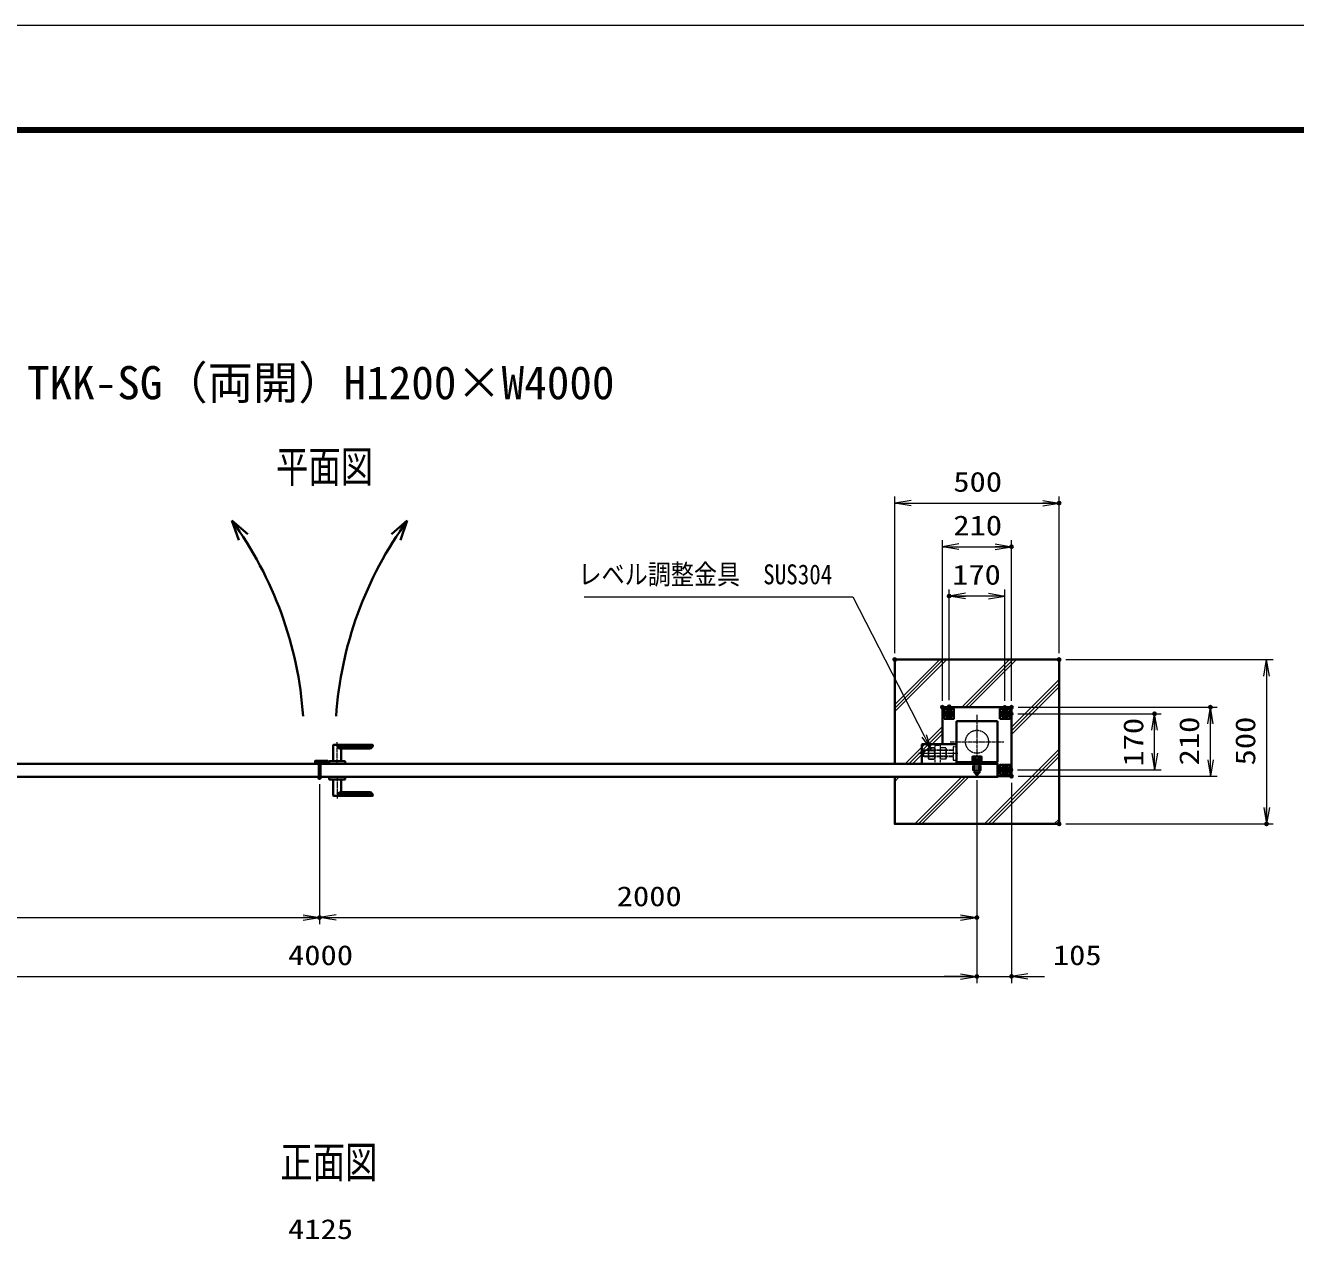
# Model space of a CAD drawing. Units: millimetres at full size. Extents: x -5940 to 5940, y -4200 to 4200.
# Drawn here: x -2694 to 1171, y 500 to 4200 of the extents above; entities that cross this region are included whole.
import ezdxf
from ezdxf.enums import TextEntityAlignment as Align

# ---------------------------------------------------------------- set-up
doc = ezdxf.new("R2010")
doc.units = ezdxf.units.MM
doc.header["$LTSCALE"] = 20
doc.header["$PDMODE"] = 32
doc.header["$PDSIZE"] = 10
for name, pattern in [('DASHED', [7.5, 6, -1.5]), ('USER1', [18, 12, -1.5, 3, -1.5]), ('USER2', [9, 6, -0.75, 1.5, -0.75]), ('USER3', [3.75, 3, -0.75])]:
    doc.linetypes.add(name, pattern=pattern)
for name, color, linetype, lineweight in [('0-0_D-TTL', 7, 'Continuous', 18), ('0-1_外形線', 7, 'Continuous', 35), ('0-2_隠れ線', 140, 'DASHED', 18), ('0-3_軸線', 200, 'USER1', 15), ('0-5_細線', 2, 'Continuous', 35), ('0-6_寸法線', 4, 'Continuous', 18), ('0-7_0', 7, 'Continuous', 18), ('0-9_ねじ', 253, 'Continuous', 18), ('0-A_AM_0N', 7, 'Continuous', 50), ('0-B_AM_4N', 4, 'Continuous', 25), ('0-C_AM_7N', 6, 'USER2', 18), ('0-D_AM_3N', 140, 'USER3', 25), ('0-F_ハッチング', 253, 'Continuous', 13)]:
    doc.layers.add(name, color=color, linetype=linetype, lineweight=lineweight)
doc.layers.add('0-8_Defpoints', color=7, linetype='Continuous')
doc.layers.add('0-E_文字', color=254, linetype='Continuous')
doc.styles.add('ＭＳ ゴシック', font='')
doc.styles.get('ＭＳ ゴシック').set_extended_font_data('MS Gothic')

# ---------------------------------------------------------------- blocks, each defined once
blk = doc.blocks.new('_Open')
at = {"layer": '0-7_0'}
blk.add_line((-20, 3.333), (0, 0), dxfattribs=at)
blk.add_lwpolyline([(-20, -3.333), (0, 0), (-20, 0)], dxfattribs=at)
blk = doc.blocks.new('fffafafa')
at = {"layer": '0-1_外形線'}
for p, q in [((-240, 0), (-240, 980)), ((-220, 1000), (2140, 1000)), ((2160, 900), (0, 900)), ((2160, 900), (2160, 980)), ((-474, 0), (474, 0)), ((240, 760), (1917.5, 760)), ((240, 760), (240, 0)), ((-480, -160), (-480, -6)), ((-480, -160), (480, -160)), ((480, -160), (480, -6))]:
    blk.add_line(p, q, dxfattribs=at)
for centre, radius, start, end in [((-220, 980), 20, 90, 180), ((242.5, 1040), 280, 209.99736, 269.48969), ((1917.5, 1040), 280, 270, 330.00262), ((2140, 980), 20, 0, 90), ((-474, -6), 6, 90, 180), ((474, -6), 6, 0, 90)]:
    blk.add_arc(centre, radius, start, end, dxfattribs=at)
at = {"layer": '0-3_軸線'}
blk.add_line((0, -160), (0, 1155.1), dxfattribs=at)
blk = doc.blocks.new('PROFSP004L9486')
at = {"layer": '0-1_外形線'}
for p, q in [((-16, 138.6), (-178.6, 138.6)), ((62, 160), (62, 0)), ((62, -160), (62, 0)), ((780, 160), (780, 0)), ((780, -160), (780, 0)), ((-16, -138.6), (-178.6, -138.6))]:
    blk.add_line(p, q, dxfattribs=at)
for points in [[(-200, 0), (-200, 240), (-178.6, 277.1), (-16, 277.1), (-16, 0)], [(-200, 0), (-200, -240), (-178.6, -277.1), (-16, -277.1), (-16, 0)], [(-16, 225), (0, 225), (0, 0)], [(-16, -225), (0, -225), (0, 0)], [(12, 160), (780, 160), (800, 140), (800, 0)], [(12, -160), (780, -160), (800, -140), (800, 0)]]:
    blk.add_lwpolyline(points, dxfattribs=at)
for centre, radius, start, end in [((-77.3, 207.8), 122.7, 145.61587, 214.38413), ((258.6, 0), 458.6, 162.41211, 197.58789), ((12, 172), 12, 180, 270), ((-77.3, -207.8), 122.7, 145.61587, 214.38413), ((12, -172), 12, 90, 180)]:
    blk.add_arc(centre, radius, start, end, dxfattribs=at)
at = {"layer": '0-3_軸線'}
blk.add_line((-240, 0), (840, 0), dxfattribs=at)
at = {"layer": '0-9_ねじ'}
for p, q in [((62, 140), (12, 160)), ((62, 140), (800, 140)), ((62, -140), (12, -160)), ((62, -140), (800, -140))]:
    blk.add_line(p, q, dxfattribs=at)
blk = doc.blocks.new('PROFSP004KSH16')
at = {"layer": '0-1_外形線'}
for p, q in [((0, 186), (0, 0)), ((0, 13.2), (99.4, 26.5)), ((0, -186), (0, 0)), ((0, -13.2), (99.4, 0)), ((11.4, 268), (11.4, 14.8)), ((88, 268), (88, 25)), ((99.4, 186), (99.4, 0)), ((99.4, -186), (99.4, 0)), ((11.4, -268), (11.4, -11.7)), ((88, -268), (88, -1.5))]:
    blk.add_line(p, q, dxfattribs=at)
for points in [[(49.7, 268), (11.4, 268), (3.4, 260), (0, 186)], [(99.4, 186), (96, 260), (88, 268), (49.7, 268)], [(49.7, -268), (11.4, -268), (3.4, -260), (0, -186)], [(99.4, -186), (96, -260), (88, -268), (49.7, -268)]]:
    blk.add_lwpolyline(points, dxfattribs=at)
blk = doc.blocks.new('PROFSP004K8916')
at = {"layer": '0-1_外形線'}
blk.add_lwpolyline([(0, -300), (60, -300), (60, 300), (0, 300)], close=True, dxfattribs=at)
blk = doc.blocks.new('U13')
at = {"layer": '0-A_AM_0N'}
blk.add_lwpolyline([(-1880, 1596.1), (-1700, 1492.2), (-1520, 1596.1), (-1520, 1803.9), (-1700, 1907.8), (-1880, 1803.9)], close=True, dxfattribs=at)
for radius in [180, 101.1]:
    blk.add_circle((-1700, 1700), radius, dxfattribs=at)
at = {"layer": '0-B_AM_4N'}
blk.add_arc((-1700, 1700), 120, 260, 170, dxfattribs=at)
at = {"layer": '0-C_AM_7N'}
for p, q in [((-1928.6, 1700), (-1471.4, 1700)), ((-1700, 1928.6), (-1700, 1471.4))]:
    blk.add_line(p, q, dxfattribs=at)
blk = doc.blocks.new('U14')
at = {"layer": '0-A_AM_0N'}
blk.add_lwpolyline([(1520, 1596.1), (1700, 1492.2), (1880, 1596.1), (1880, 1803.9), (1700, 1907.8), (1520, 1803.9)], close=True, dxfattribs=at)
for radius in [180, 101.1]:
    blk.add_circle((1700, 1700), radius, dxfattribs=at)
at = {"layer": '0-B_AM_4N'}
blk.add_arc((1700, 1700), 120, 260, 170, dxfattribs=at)
at = {"layer": '0-C_AM_7N'}
for p, q in [((1471.4, 1700), (1928.6, 1700)), ((1700, 1928.6), (1700, 1471.4))]:
    blk.add_line(p, q, dxfattribs=at)
blk = doc.blocks.new('U15')
at = {"layer": '0-A_AM_0N'}
blk.add_lwpolyline([(1520, -1803.9), (1700, -1907.8), (1880, -1803.9), (1880, -1596.1), (1700, -1492.2), (1520, -1596.1)], close=True, dxfattribs=at)
for radius in [180, 101.1]:
    blk.add_circle((1700, -1700), radius, dxfattribs=at)
at = {"layer": '0-B_AM_4N'}
blk.add_arc((1700, -1700), 120, 260, 170, dxfattribs=at)
at = {"layer": '0-C_AM_7N'}
for p, q in [((1700, -1471.4), (1700, -1928.6)), ((1471.4, -1700), (1928.6, -1700))]:
    blk.add_line(p, q, dxfattribs=at)
blk = doc.blocks.new('A$C349E2BCA')
at = {"layer": '0-1_外形線'}
for p, q in [((1355.1, 581.1), (-744.9, 581.1)), ((-744.9, 581.1), (-744.9, -588.9)), ((-714.9, -618.9), (1355.1, -618.9))]:
    blk.add_line(p, q, dxfattribs=at)
blk.add_lwpolyline([(1355.1, -618.9), (1355.1, 581.1), (-744.9, 581.1)], dxfattribs=at)
blk.add_arc((-714.9, -588.9), 30, 180, 270, dxfattribs=at)
at = {"layer": '0-2_隠れ線'}
for p, q in [((-714.9, 581.1), (-714.9, -588.9)), ((-714.9, -588.9), (1355.1, -588.9))]:
    blk.add_line(p, q, dxfattribs=at)
blk = doc.blocks.new('U16')
at = {"layer": '0-D_AM_3N'}
for p, q in [((-1673.2, 346.5), (-1700, 300)), ((-1700, 300), (-1700, -300)), ((-1346.8, 346.5), (-1673.2, 346.5)), ((-1346.8, 173.3), (-1673.2, 173.3)), ((-1346.8, 346.5), (-1320, 300)), ((-1320, 300), (-1320, -300)), ((-1673.2, -346.5), (-1700, -300)), ((-1346.8, -173.3), (-1673.2, -173.3)), ((-1346.8, -346.5), (-1673.2, -346.5)), ((-1346.8, -346.5), (-1320, -300))]:
    blk.add_line(p, q, dxfattribs=at)
for centre, radius, start, end in [((-1546.8, 259.9), 153.2, 154.43847, 214.43847), ((-1127.6, 0), 572.4, 162.38303, 197.61697), ((-1473.2, 259.9), 153.2, 325.56153, 25.56153), ((-1892.4, 0), 572.4, 342.38303, 17.61697), ((-1546.8, -259.9), 153.2, 145.56153, 205.56153), ((-1473.2, -259.9), 153.2, 334.43847, 34.43847)]:
    blk.add_arc(centre, radius, start, end, dxfattribs=at)
blk = doc.blocks.new('U17')
at = {"layer": '0-2_隠れ線', "linetype": 'USER3'}
for p, q in [((-973.2, 346.5), (-1000, 300)), ((-1000, 300), (-1000, -300)), ((-646.8, 346.5), (-973.2, 346.5)), ((-646.8, 173.3), (-973.2, 173.3)), ((-646.8, 346.5), (-620, 300)), ((-620, 300), (-620, -300)), ((-973.2, -346.5), (-1000, -300)), ((-646.8, -173.3), (-973.2, -173.3)), ((-646.8, -346.5), (-973.2, -346.5)), ((-646.8, -346.5), (-620, -300))]:
    blk.add_line(p, q, dxfattribs=at)
for centre, radius, start, end in [((-846.8, 259.9), 153.2, 154.43847, 214.43847), ((-427.6, 0), 572.4, 162.38303, 197.61697), ((-773.2, 259.9), 153.2, 325.56153, 25.56153), ((-1192.4, 0), 572.4, 342.38303, 17.61697), ((-846.8, -259.9), 153.2, 145.56153, 205.56153), ((-773.2, -259.9), 153.2, 334.43847, 34.43847)]:
    blk.add_arc(centre, radius, start, end, dxfattribs=at)
blk = doc.blocks.new('dgdgagagd')
at = {"layer": '0-2_隠れ線'}
for p, q in [((-1975, 200), (-2000, 175)), ((-200, 175), (-2000, 175)), ((-2000, 175), (-2000, 0)), ((-1975, 200), (-1975, 0)), ((-200, 200), (-1975, 200)), ((-1975, -200), (-1975, 0)), ((-1320, 500), (-1320, -630)), ((-1320, 500), (-1000, 500)), ((-1000, 500), (-1000, -630)), ((-200, 400), (-200, -400)), ((0, 400), (-200, 400)), ((-200, -175), (-2000, -175)), ((-200, -400), (0, -400))]:
    blk.add_line(p, q, dxfattribs=at)
blk.add_lwpolyline([(-200, -200), (-1975, -200), (-2000, -175), (-2000, 0)], dxfattribs=at)
at = {"layer": '0-3_軸線'}
blk.add_line((89.7, 0), (-2340.3, 0), dxfattribs=at)
at = {"layer": '0-2_隠れ線'}
blk.add_blockref('U17', (0, 0), dxfattribs=at)
at = {"layer": '0-D_AM_3N'}
blk.add_blockref('U16', (0, 0), dxfattribs=at)
blk = doc.blocks.new('fffjgkkhk')
at = {"layer": '0-1_外形線'}
for p, q in [((2100, 2100), (-2100, 2100)), ((-2100, 2100), (-2100, -140)), ((1250, 1250), (-1250, 1250)), ((-1250, 1250), (-1250, -1250)), ((1250, -1250), (1250, 1250)), ((-1250, -1250), (1250, -1250)), ((-360, -1340), (-360, -1250)), ((360, -1340), (360, -1250))]:
    blk.add_line(p, q, dxfattribs=at)
for points in [[(-2000, 1400), (-1400, 1400), (-1400, 2000), (-2000, 2000)], [(1400, 1400), (2000, 1400), (2000, 2000), (1400, 2000)], [(1400, -2000), (2000, -2000), (2000, -1400), (1400, -1400)]]:
    blk.add_lwpolyline(points, close=True, dxfattribs=at)
blk.add_lwpolyline([(2100, 2100), (2100, -2100), (1250, -2100)], dxfattribs=at)
at = {"layer": '0-2_隠れ線'}
for p, q in [((-160, -1750), (-160, -1250)), ((-120, -1750), (-120, -1250)), ((120, -1750), (120, -1250)), ((160, -1750), (160, -1250)), ((260, -1750), (260, -1340))]:
    blk.add_line(p, q, dxfattribs=at)
blk.add_lwpolyline([(260, -1750), (-260, -1750), (-260, -1340)], dxfattribs=at)
for centre, radius in [((-1700, 1700), 250), ((1700, 1700), 250), ((0, 0), 700), ((1700, -1700), 250)]:
    blk.add_circle(centre, radius, dxfattribs=at)
at = {"layer": '0-3_軸線'}
for p, q in [((0, 1642.4), (0, -1642.4)), ((-1623.7, 0), (1623.7, 0))]:
    blk.add_line(p, q, dxfattribs=at)
at = {"layer": '0-1_外形線'}
blk.add_blockref('dgdgagagd', (-1250, -710), dxfattribs=at)
at = {"layer": '0-1_外形線', "xscale": -1, "rotation": 180}
blk.add_blockref('A$C349E2BCA', (-2605.1, -758.9), dxfattribs=at)
at = {"layer": '0-7_0'}
for name, p, rotation in [('PROFSP004K8916', (0, -1250), 90), ('PROFSP004L9486', (0, -1090.6), 270), ('PROFSP004KSH16', (0, -1190), 90)]:
    blk.add_blockref(name, p, dxfattribs=dict(at, rotation=rotation))
at = {"layer": '0-A_AM_0N'}
for name in ['U13', 'U14', 'U15']:
    blk.add_blockref(name, (0, 0), dxfattribs=at)
blk = doc.blocks.new('S32')
at = {"layer": '0-6_寸法線'}
for points in [[(-15318771, 58556134), (-15302419.8, 58556134), (-15298082.4, 58547667.6), (-15297626.4, 58546777.6)], [(-15298230.7, 58547591.6), (-15297626.4, 58546777.6), (-15297934, 58547743.6)]]:
    blk.add_lwpolyline(points, dxfattribs=at)
at = {"layer": '0-6_寸法線', "color": 254, "style": 'ＭＳ ゴシック', "width": 0.85}
blk.add_text('レベル調整金具\u3000SUS304', height=1212, dxfattribs=at).set_placement((-15319116.6, 58556530.8), align=Align.BOTTOM_LEFT)

msp = doc.modelspace()

# ---------------------------------------------------------------- linework, layer by layer
at = {"layer": '0-0_D-TTL'}
for points in [[(-5940, -4200), (5940, -4200), (5940, 4200), (-5940, 4200)], [(-5558.14, 3889.71), (5558.14, 3889.71), (5558.14, -3888.86), (-5558.14, -3888.86)], [(-5554.61, 3886.18), (5554.61, 3886.18), (5554.61, -3885.32), (-5554.61, -3885.32)], [(-5551.07, 3882.64), (5551.07, 3882.64), (5551.07, -3881.79), (-5551.07, -3881.79)], [(-5547.54, 3879.11), (5547.54, 3879.11), (5547.54, -3878.25), (-5547.54, -3878.25)], [(-5544, 3875.57), (5544, 3875.57), (5544, -3874.71), (-5544, -3874.71)]]:
    msp.add_lwpolyline(points, close=True, dxfattribs=at)
at = {"layer": '0-1_外形線'}
msp.add_lwpolyline([(-48.82, 1953.36), (-48.82, 2270.36), (451.18, 2270.36), (451.18, 1770.36), (-48.82, 1770.36), (-48.82, 1913.36)], dxfattribs=at)
for points in [[(-1801.32, 1953.36), (-3861.32, 1953.36), (-3861.32, 1913.36), (-1801.32, 1913.36)], [(-1774.32, 1957.86), (-1812.32, 1957.86), (-1812.32, 1962.36), (-1774.32, 1962.36)], [(-1796.32, 1953.36), (263.68, 1953.36), (263.68, 1913.36), (-1796.32, 1913.36)], [(-1774.32, 1957.86), (-1793.32, 1957.86), (-1793.32, 1953.36), (-1774.32, 1953.36)]]:
    msp.add_lwpolyline(points, close=True, dxfattribs=at)
at = {"layer": '0-3_軸線'}
msp.add_line((-1798.82, 1955.36), (-1798.82, 1911.36), dxfattribs=at)
at = {"layer": '0-5_細線'}
for p, q in [((-2065.62, 2693.42), (-2017.56, 2652.16)), ((-2065.62, 2693.42), (-2044.63, 2633.65)), ((-1532.02, 2693.42), (-1580.08, 2652.16)), ((-1532.02, 2693.42), (-1553, 2633.65))]:
    msp.add_line(p, q, dxfattribs=at)
msp.add_lwpolyline([(-1797.32, 1957.86), (-1812.32, 1957.86), (-1812.32, 1954.86), (-1797.32, 1954.86)], close=True, dxfattribs=at)
for centre, start, end in [((-2988.97, 2020.36), 3.88395, 36.0897), ((-608.66, 2020.36), 143.9103, 176.11605)]:
    msp.add_arc(centre, 1142.63, start, end, dxfattribs=at)
at = {"layer": '0-6_寸法線'}
for p, q in [((-48.82, 2290.36), (-48.82, 2766.57)), ((-48.82, 2746.57), (451.18, 2746.57)), ((451.18, 2290.36), (451.18, 2766.57)), ((96.18, 2145.36), (96.18, 2633.85)), ((306.18, 2145.36), (306.18, 2633.85)), ((96.18, 2613.85), (306.18, 2613.85)), ((116.18, 2146.98), (116.18, 2483.85)), ((286.18, 2144.81), (286.18, 2483.85)), ((286.18, 2463.85), (116.18, 2463.85)), ((471.18, 2270.36), (1102.32, 2270.36)), ((1082.32, 2270.36), (1082.32, 1770.36)), ((325.63, 2105.36), (761.6, 2105.36)), ((326.18, 2125.36), (931.6, 2125.36)), ((741.6, 1935.36), (741.6, 2105.36)), ((911.6, 1915.36), (911.6, 2125.36)), ((324.67, 1935.36), (761.6, 1935.36)), ((201.18, 1903.83), (201.18, 1465.45)), ((201.18, 1903.83), (201.18, 1286.29)), ((201.18, 1903.83), (201.18, 1286.29)), ((306.18, 1895.36), (306.18, 1286.29)), ((326.18, 1915.36), (931.6, 1915.36)), ((-1798.82, 1891.36), (-1798.82, 1465.45)), ((-1798.82, 1891.36), (-1798.82, 1465.45)), ((471.18, 1770.36), (1102.32, 1770.36)), ((-3798.82, 1485.45), (-1798.82, 1485.45)), ((-1798.82, 1485.45), (201.18, 1485.45)), ((-3798.82, 1306.29), (201.18, 1306.29)), ((151.18, 1306.29), (101.18, 1306.29)), ((201.18, 1306.29), (306.18, 1306.29)), ((356.18, 1306.29), (406.18, 1306.29))]:
    msp.add_line(p, q, dxfattribs=at)
at = {"layer": '0-8_Defpoints'}
for p in [(451.18, 2746.57), (306.18, 2613.85), (116.18, 2463.85), (-48.82, 2270.36), (451.18, 2270.36), (451.18, 2270.36), (96.18, 2125.36), (116.18, 2126.98), (286.18, 2124.81), (306.18, 2125.36), (306.18, 2125.36), (911.6, 2125.36), (305.63, 2105.36), (741.6, 2105.36), (304.67, 1935.36), (-1798.82, 1911.36), (201.18, 1923.83), (306.18, 1915.36), (306.18, 1915.36), (451.18, 1770.36), (1082.32, 1770.36), (-1798.82, 1485.45), (201.18, 1485.45), (201.18, 1306.29), (306.18, 1306.29)]:
    msp.add_point(p, dxfattribs=at)
at = {"layer": '0-F_ハッチング'}
for p, q in [((-48.82, 2133.73), (87.81, 2270.36)), ((-48.82, 2122.86), (98.68, 2270.36)), ((-48.82, 2111.98), (109.56, 2270.36)), ((154.94, 2125.36), (299.94, 2270.36)), ((165.82, 2125.36), (310.82, 2270.36)), ((176.69, 2125.36), (321.69, 2270.36)), ((306.18, 2064.47), (451.18, 2209.47)), ((306.18, 2053.59), (451.18, 2198.59)), ((306.18, 2042.72), (451.18, 2187.72)), ((-17.06, 1953.36), (96.18, 2066.6)), ((-6.18, 1953.36), (96.18, 2055.73)), ((4.69, 1953.36), (96.18, 2044.85)), ((224.2, 1770.36), (451.18, 1997.34)), ((235.08, 1770.36), (451.18, 1986.46)), ((245.95, 1770.36), (451.18, 1975.59)), ((-48.82, 1910.73), (-46.18, 1913.36)), ((-48.82, 1899.85), (-35.31, 1913.36)), ((12.07, 1770.36), (155.07, 1913.36)), ((22.95, 1770.36), (165.95, 1913.36)), ((33.82, 1770.36), (176.82, 1913.36)), ((436.34, 1770.36), (451.18, 1785.21)), ((447.21, 1770.36), (451.18, 1774.33))]:
    msp.add_line(p, q, dxfattribs=at)

# ---------------------------------------------------------------- block references
at = {"layer": '0-1_外形線', "xscale": 0.05, "yscale": 0.05}
for name, p in [('fffjgkkhk', (201.18, 2020.36)), ('fffafafa', (-1745.32, 1961.36))]:
    msp.add_blockref(name, p, dxfattribs=at)
at = {"layer": '0-1_外形線', "xscale": -0.05, "yscale": 0.05, "rotation": 180}
msp.add_blockref('fffafafa', (-1745.32, 1905.36), dxfattribs=at)
at = {"layer": '0-6_寸法線', "xscale": 2.5, "yscale": 2.5}
for p, rotation in [((-48.82, 2746.57), 180), ((96.18, 2613.85), 180), ((116.18, 2463.85), 180), ((1082.32, 2270.36), 90), ((741.6, 2105.36), 90), ((911.6, 2125.36), 90), ((741.6, 1935.36), 270), ((911.6, 1915.36), 270), ((1082.32, 1770.36), 270), ((-1798.82, 1485.45), 180), ((306.18, 1306.29), 180)]:
    msp.add_blockref('_Open', p, dxfattribs=dict(at, rotation=rotation))
at = {"layer": '0-6_寸法線'}
for name, p, xscale, yscale in [('_Open', (451.18, 2746.57), 2.5, 2.5), ('_Open', (306.18, 2613.85), 2.5, 2.5), ('S32', (764944.5, -2925345.27), 0.05, 0.05), ('_Open', (286.18, 2463.85), 2.5, 2.5), ('_Open', (-1798.82, 1485.45), 2.5, 2.5), ('_Open', (201.18, 1485.45), 2.5, 2.5), ('_Open', (201.18, 1306.29), 2.5, 2.5), ('_Open', (201.18, 1306.29), 2.5, 2.5)]:
    msp.add_blockref(name, p, dxfattribs=dict(at, xscale=xscale, yscale=yscale))

# ---------------------------------------------------------------- texts
at = {"layer": '0-6_寸法線', "color": 254, "style": 'ＭＳ ゴシック', "width": 1.2}
for s, p in [('500', (129.18, 2762.91)), ('210', (129.18, 2630.19)), ('170', (125.58, 2480.19)), ('2000', (-894.82, 1501.79)), ('4000', (-1894.82, 1322.63)), ('105', (432.01, 1322.63)), ('4125', (-1894.82, 489.12))]:
    msp.add_text(s, height=60.56, dxfattribs=at).set_placement(p, align=Align.BOTTOM_LEFT)
for s, p in [('170', (725.26, 1944.76)), ('210', (895.26, 1948.36)), ('500', (1065.98, 1948.36))]:
    msp.add_text(s, height=60.56, rotation=90, dxfattribs=at).set_placement(p, align=Align.BOTTOM_LEFT)
at = {"layer": '0-E_文字', "style": 'ＭＳ ゴシック'}
msp.add_text('TKK-SG（両開）H1200×W4000', height=101, dxfattribs=at).set_placement((-2689.34, 3032.16), align=Align.BOTTOM_LEFT)
at = {"layer": '0-E_文字', "style": 'ＭＳ ゴシック', "width": 0.75}
for s, p in [('平面図', (-1931.43, 2780.57)), ('正面図', (-1918.21, 664.24))]:
    msp.add_text(s, height=96.19, dxfattribs=at).set_placement(p, align=Align.BOTTOM_LEFT)

doc.saveas('drawing.dxf')
